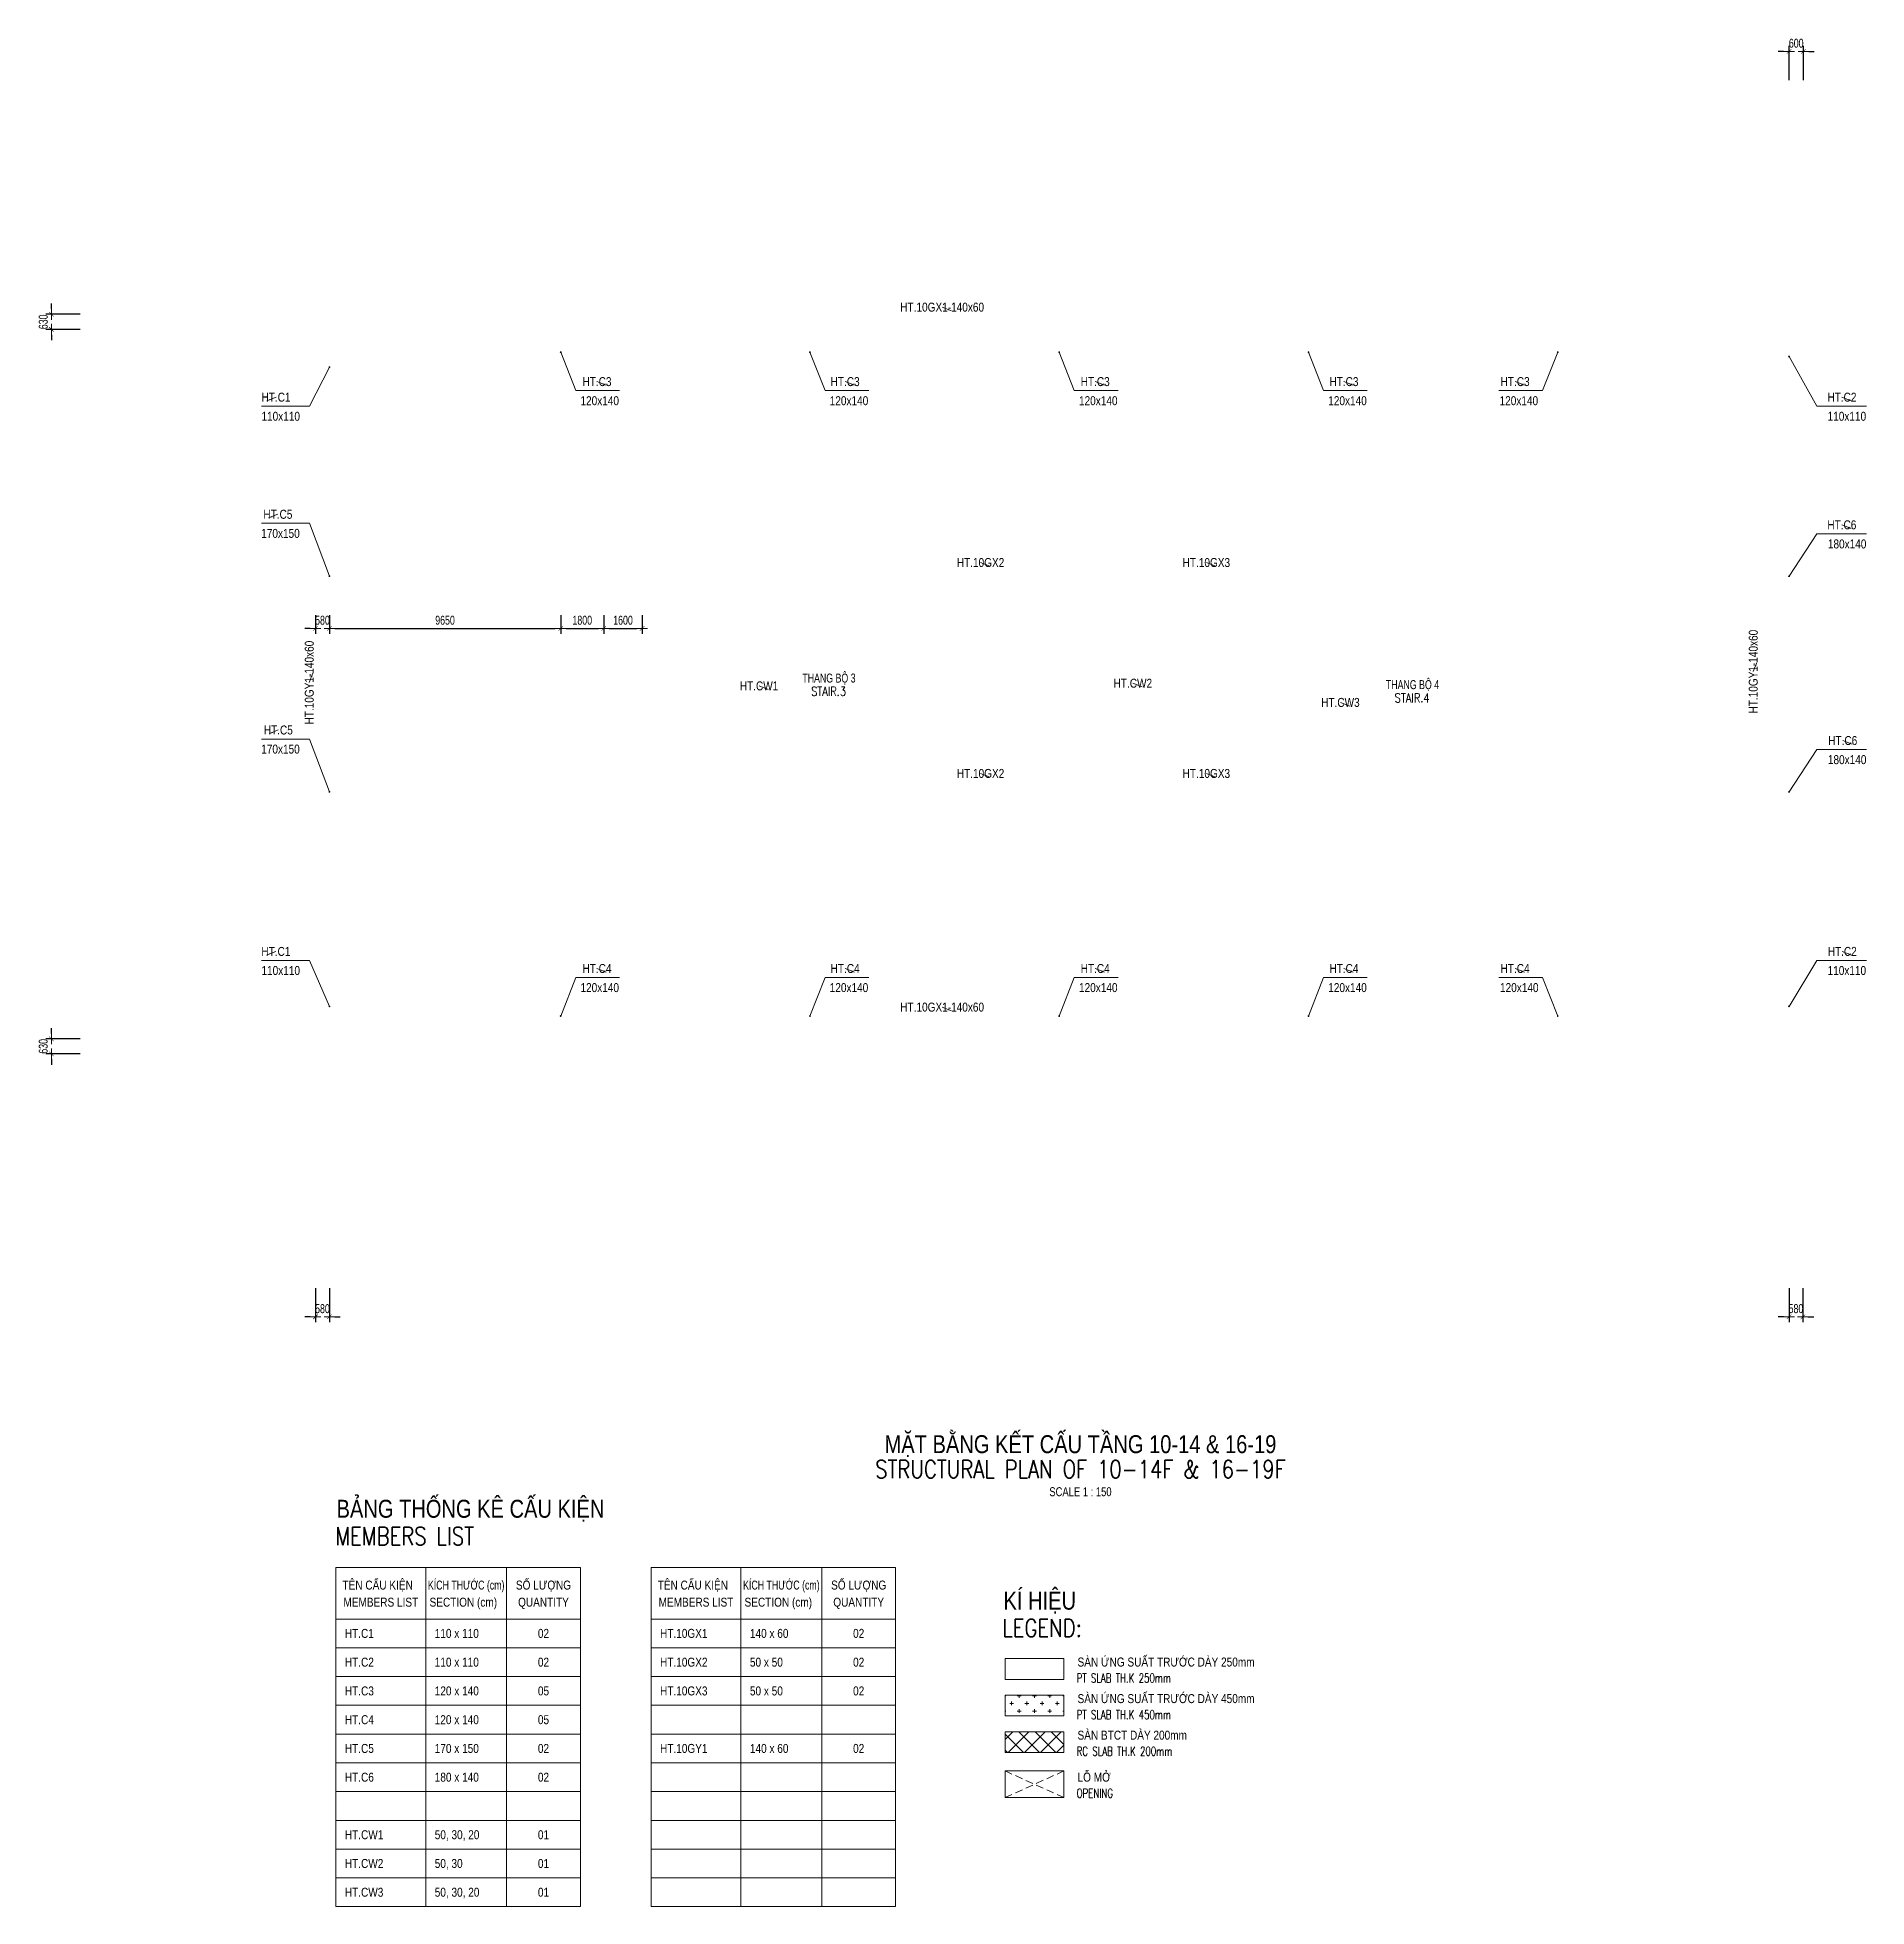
# Model space of a CAD drawing. Header units: millimetres. Extents: x 118516 to 194838, y -27310 to 50684.
import ezdxf
from ezdxf.enums import TextEntityAlignment as Align

# ---------------------------------------------------------------- set-up
doc = ezdxf.new("R2010")
doc.units = ezdxf.units.MM
doc.linetypes.add('DASHED2', pattern=[9.525, 6.35, -3.175])
doc.layers.get('Defpoints').update_dxf_attribs({"color": 151, "lineweight": 9})
for name, color, linetype, lineweight in [('$0$NDC_S_ANNO', 7, 'Continuous', 20), ('$0$NDC_S_DIM', 1, 'Continuous', 15), ('NDC_S_ANNO', 7, 'Continuous', 20), ('NDC_S_BEAM NAME', 7, 'Continuous', 9), ('NDC_S_COLUMN NAME', 7, 'Continuous', 9), ('NDC_S_DIM', 1, 'Continuous', 15), ('NDC_S_ENG TEXT', 2, 'Continuous', 20), ('NDC_S_ENG TITLE', 3, 'Continuous', 20), ('NDC_S_HATCH MATERIAL', 8, 'Continuous', 13), ('NDC_S_LEADER', 1, 'Continuous', 15), ('NDC_S_OPENING', 9, 'DASHED2', 13), ('NDC_S_SLAB', 2, 'Continuous', 20), ('NDC_S_TEXT SYMBOL', 7, 'Continuous', 20), ('NDC_S_VN TEXT', 7, 'Continuous', 20), ('NDC_S_VN TITLE', 6, 'Continuous', 35), ('NDC_Table', 3, 'Continuous', 20)]:
    doc.layers.add(name, color=color, linetype=linetype, lineweight=lineweight)
doc.styles.add('$0$ARIAL', font='arial.ttf', dxfattribs={"width": 0.8})
doc.styles.add('$0$NDC_DIM', font='', dxfattribs={"width": 0.75})
doc.styles.add('$0$NDC_EN TXT', font='romans.shx', dxfattribs={"width": 0.8})
doc.styles.add('NDC_ANNO', font='', dxfattribs={"width": 0.8})
doc.styles.add('NDC_BAR 2', font='romans.shx', dxfattribs={"width": 0.8})
doc.styles.add('NDC_DIM', font='', dxfattribs={"width": 0.75})
doc.styles.add('NDC_EN TXT', font='romans.shx', dxfattribs={"width": 0.8})
doc.styles.add('NDC_VIE TXT', font='arial.ttf', dxfattribs={"width": 0.8})
doc.styles.get('$0$NDC_DIM').set_extended_font_data('Dotum')
doc.styles.get('NDC_ANNO').set_extended_font_data('Dotum')
doc.styles.get('NDC_DIM').set_extended_font_data('Dotum')
doc.dimstyles.new('$0$NDC_dim_iso', dxfattribs={"dimtxt": 2.5, "dimasz": 1, "dimexe": 1.5, "dimexo": 2.5, "dimgap": 1, "dimtad": 1, "dimdec": 0, "dimzin": 0, "dimdsep": 46, "dimtxsty": '$0$NDC_DIM', "dimblk": '$0$DIMMARK', "dimcen": 0.09, "dimdle": 1.2, "dimclrd": 1, "dimclre": 1, "dimclrt": 3, "dimadec": 0, "dimazin": 0, "dimtfac": 1, "dimtdec": 0, "dimtix": 1, "dimtofl": 0, "dimtmove": 0, "dimatfit": 3, "dimfxl": 8, "dimfxlon": 1, "dimtolj": 1, "dimtzin": 0, "dimarcsym": 0})
doc.dimstyles.new('NDC_dim_150', dxfattribs={"dimscale": 150, "dimtxt": 2.5, "dimasz": 1.5, "dimexe": 1.5, "dimexo": 2.5, "dimgap": 1, "dimtad": 1, "dimdec": 0, "dimzin": 0, "dimdsep": 46, "dimtxsty": 'NDC_DIM', "dimblk": 'DIMMARK', "dimcen": 0.09, "dimdle": 1.2, "dimclrd": 1, "dimclre": 1, "dimclrt": 3, "dimadec": 0, "dimazin": 0, "dimtfac": 1, "dimtdec": 0, "dimtix": 1, "dimtofl": 0, "dimtmove": 0, "dimatfit": 3, "dimfxl": 8, "dimfxlon": 1, "dimtolj": 1, "dimtzin": 0, "dimarcsym": 0})
doc.dimstyles.new('NDC_dim_200', dxfattribs={"dimscale": 200, "dimtxt": 2.5, "dimasz": 1.5, "dimexe": 1.5, "dimexo": 2.5, "dimgap": 1, "dimtad": 1, "dimdec": 0, "dimzin": 0, "dimdsep": 46, "dimtxsty": 'NDC_DIM', "dimblk": 'DIMMARK', "dimcen": 0.09, "dimdle": 1.2, "dimclrd": 1, "dimclre": 1, "dimclrt": 3, "dimadec": 0, "dimazin": 0, "dimtfac": 1, "dimtdec": 0, "dimtix": 1, "dimtofl": 0, "dimtmove": 0, "dimatfit": 3, "dimfxl": 6, "dimfxlon": 1, "dimtolj": 1, "dimtzin": 0, "dimarcsym": 0})

# ---------------------------------------------------------------- blocks, each defined once
blk = doc.blocks.new('Drawing name_symbol')
at = {"layer": 'NDC_S_ENG TITLE', "style": 'NDC_EN TXT', "width": 0.8}
blk.add_attdef('SECTDET1', text='', height=5, dxfattribs=at).set_placement((0, 1.01), align=Align.CENTER)
at = {"layer": 'NDC_S_TEXT SYMBOL', "lineweight": 25, "style": 'NDC_ANNO', "width": 0.8}
blk.add_attdef('SSCALE', text='', height=2.5, dxfattribs=at).set_placement((0, -4), align=Align.CENTER)
at = {"layer": 'NDC_S_VN TITLE', "style": 'NDC_VIE TXT', "width": 0.8}
blk.add_attdef('SECTDET2', text='', height=5, dxfattribs=at).set_placement((0, 7.97), align=Align.CENTER)
blk = doc.blocks.new('$0$DIMMARK')
at = {"layer": '$0$NDC_S_DIM', "color": 1}
blk.add_line((-1.5, 0), (1, 0), dxfattribs=at)
at = {"layer": '$0$NDC_S_DIM', "color": 2, "const_width": 0.1}
blk.add_lwpolyline([(-0.42, -0.42), (0.42, 0.42)], dxfattribs=at)
blk = doc.blocks.new('DIMMARK')
at = {"layer": 'NDC_S_DIM', "color": 1}
blk.add_line((-1.5, 0), (1, 0), dxfattribs=at)
at = {"layer": 'NDC_S_DIM', "color": 2, "const_width": 0.1}
blk.add_lwpolyline([(-0.42, -0.42), (0.42, 0.42)], dxfattribs=at)
blk = doc.blocks.new('*D11')
at = {"layer": 'Defpoints', "color": 0, "ltscale": 100, "transparency": 16777216}
for p in [(130120, 26946), (130700, 26946), (130700, 26025)]:
    blk.add_point(p, dxfattribs=at)
at = {"layer": 'NDC_S_DIM', "color": 1, "lineweight": -2, "ltscale": 100, "transparency": 16777216}
for p, q in [((130120, 26571), (130120, 25800)), ((130700, 26571), (130700, 25800)), ((129895, 26025), (129670, 26025)), ((130925, 26025), (131150, 26025))]:
    blk.add_line(p, q, dxfattribs=at)
at = {"layer": 'NDC_S_DIM', "color": 1, "lineweight": -2, "ltscale": 100, "transparency": 16777216, "xscale": 225, "yscale": 225, "zscale": 225}
blk.add_blockref('DIMMARK', (130120, 26025), dxfattribs=at)
at = {"layer": 'NDC_S_DIM', "color": 1, "lineweight": -2, "ltscale": 100, "transparency": 16777216, "xscale": 225, "yscale": 225, "zscale": 225, "rotation": 180}
blk.add_blockref('DIMMARK', (130700, 26025), dxfattribs=at)
at = {"layer": 'NDC_S_DIM', "color": 3, "ltscale": 100, "transparency": 16777216, "insert": (130410, 26363), "char_height": 375, "attachment_point": 5, "style": 'NDC_DIM'}
blk.add_mtext('\\A1;580', dxfattribs=at)
blk = doc.blocks.new('*D12')
at = {"layer": 'Defpoints', "color": 0, "ltscale": 100, "transparency": 16777216}
for p in [(130700, 26946), (140350, 26946), (140350, 26025)]:
    blk.add_point(p, dxfattribs=at)
at = {"layer": 'NDC_S_DIM', "color": 1, "lineweight": -2, "ltscale": 100, "transparency": 16777216}
for p, q in [((130700, 26571), (130700, 25800)), ((140350, 26571), (140350, 25800)), ((130925, 26025), (140125, 26025))]:
    blk.add_line(p, q, dxfattribs=at)
at = {"layer": 'NDC_S_DIM', "color": 1, "lineweight": -2, "ltscale": 100, "transparency": 16777216, "xscale": 225, "yscale": 225, "zscale": 225, "rotation": 180}
blk.add_blockref('DIMMARK', (130700, 26025), dxfattribs=at)
at = {"layer": 'NDC_S_DIM', "color": 1, "lineweight": -2, "ltscale": 100, "transparency": 16777216, "xscale": 225, "yscale": 225, "zscale": 225}
blk.add_blockref('DIMMARK', (140350, 26025), dxfattribs=at)
at = {"layer": 'NDC_S_DIM', "color": 3, "ltscale": 100, "transparency": 16777216, "insert": (135525, 26363), "char_height": 375, "attachment_point": 5, "style": 'NDC_DIM'}
blk.add_mtext('\\A1;9650', dxfattribs=at)
blk = doc.blocks.new('*D13')
at = {"layer": 'Defpoints', "color": 0, "ltscale": 100, "transparency": 16777216}
for p in [(140350, 26946), (142150, 26946), (142150, 26025)]:
    blk.add_point(p, dxfattribs=at)
at = {"layer": 'NDC_S_DIM', "color": 1, "lineweight": -2, "ltscale": 100, "transparency": 16777216}
for p, q in [((140350, 26571), (140350, 25800)), ((142150, 26571), (142150, 25800)), ((140575, 26025), (141925, 26025))]:
    blk.add_line(p, q, dxfattribs=at)
at = {"layer": 'NDC_S_DIM', "color": 1, "lineweight": -2, "ltscale": 100, "transparency": 16777216, "xscale": 225, "yscale": 225, "zscale": 225, "rotation": 180}
blk.add_blockref('DIMMARK', (140350, 26025), dxfattribs=at)
at = {"layer": 'NDC_S_DIM', "color": 1, "lineweight": -2, "ltscale": 100, "transparency": 16777216, "xscale": 225, "yscale": 225, "zscale": 225}
blk.add_blockref('DIMMARK', (142150, 26025), dxfattribs=at)
at = {"layer": 'NDC_S_DIM', "color": 3, "ltscale": 100, "transparency": 16777216, "insert": (141250, 26363), "char_height": 375, "attachment_point": 5, "style": 'NDC_DIM'}
blk.add_mtext('\\A1;1800', dxfattribs=at)
blk = doc.blocks.new('*D14')
at = {"layer": 'Defpoints', "color": 0, "ltscale": 100, "transparency": 16777216}
for p in [(142150, 26946), (143750, 26946), (143750, 26025)]:
    blk.add_point(p, dxfattribs=at)
at = {"layer": 'NDC_S_DIM', "color": 1, "lineweight": -2, "ltscale": 100, "transparency": 16777216}
for p, q in [((142150, 26571), (142150, 25800)), ((143750, 26571), (143750, 25800)), ((142375, 26025), (143525, 26025))]:
    blk.add_line(p, q, dxfattribs=at)
at = {"layer": 'NDC_S_DIM', "color": 1, "lineweight": -2, "ltscale": 100, "transparency": 16777216, "xscale": 225, "yscale": 225, "zscale": 225, "rotation": 180}
blk.add_blockref('DIMMARK', (142150, 26025), dxfattribs=at)
at = {"layer": 'NDC_S_DIM', "color": 1, "lineweight": -2, "ltscale": 100, "transparency": 16777216, "xscale": 225, "yscale": 225, "zscale": 225}
blk.add_blockref('DIMMARK', (143750, 26025), dxfattribs=at)
at = {"layer": 'NDC_S_DIM', "color": 3, "ltscale": 100, "transparency": 16777216, "insert": (142950, 26363), "char_height": 375, "attachment_point": 5, "style": 'NDC_DIM'}
blk.add_mtext('\\A1;1600', dxfattribs=at)
blk = doc.blocks.new('*D15')
at = {"layer": 'Defpoints', "color": 0, "ltscale": 100, "transparency": 16777216}
for p in [(119100, 8900), (135639, 8900), (133335, 8270)]:
    blk.add_point(p, dxfattribs=at)
at = {"layer": 'NDC_S_DIM', "color": 1, "lineweight": -2, "ltscale": 100, "transparency": 16777216}
for p, q in [((120300, 8900), (118875, 8900)), ((119100, 9125), (119100, 9350)), ((120300, 8270), (118875, 8270)), ((119100, 8045), (119100, 7820))]:
    blk.add_line(p, q, dxfattribs=at)
at = {"layer": 'NDC_S_DIM', "color": 1, "lineweight": -2, "ltscale": 100, "transparency": 16777216, "xscale": 225, "yscale": 225, "zscale": 225}
for p, rotation in [((119100, 8900), 270), ((119100, 8270), 90)]:
    blk.add_blockref('DIMMARK', p, dxfattribs=dict(at, rotation=rotation))
at = {"layer": 'NDC_S_DIM', "color": 3, "ltscale": 100, "transparency": 16777216, "insert": (118762, 8585), "char_height": 375, "attachment_point": 5, "rotation": 90, "style": 'NDC_DIM'}
blk.add_mtext('\\A1;630', dxfattribs=at)
blk = doc.blocks.new('*D16')
at = {"layer": 'Defpoints', "color": 0, "ltscale": 100, "transparency": 16777216}
for p in [(134292, 39130), (119100, 38500), (135374, 38500)]:
    blk.add_point(p, dxfattribs=at)
at = {"layer": 'NDC_S_DIM', "color": 1, "lineweight": -2, "ltscale": 100, "transparency": 16777216}
for p, q in [((120300, 39130), (118875, 39130)), ((119100, 39355), (119100, 39580)), ((120300, 38500), (118875, 38500)), ((119100, 38275), (119100, 38050))]:
    blk.add_line(p, q, dxfattribs=at)
at = {"layer": 'NDC_S_DIM', "color": 1, "lineweight": -2, "ltscale": 100, "transparency": 16777216, "xscale": 225, "yscale": 225, "zscale": 225}
for p, rotation in [((119100, 39130), 270), ((119100, 38500), 90)]:
    blk.add_blockref('DIMMARK', p, dxfattribs=dict(at, rotation=rotation))
at = {"layer": 'NDC_S_DIM', "color": 3, "ltscale": 100, "transparency": 16777216, "insert": (118762, 38815), "char_height": 375, "attachment_point": 5, "rotation": 90, "style": 'NDC_DIM'}
blk.add_mtext('\\A1;630', dxfattribs=at)
blk = doc.blocks.new('*D17')
at = {"layer": 'Defpoints', "color": 0, "ltscale": 100, "transparency": 16777216}
for p in [(191600, 50100), (191600, 45509), (192200, 35633)]:
    blk.add_point(p, dxfattribs=at)
at = {"layer": 'NDC_S_DIM', "color": 1, "lineweight": -2, "ltscale": 100, "transparency": 16777216}
for p, q in [((191375, 50100), (191150, 50100)), ((191600, 48900), (191600, 50325)), ((192200, 48900), (192200, 50325)), ((192425, 50100), (192650, 50100))]:
    blk.add_line(p, q, dxfattribs=at)
at = {"layer": 'NDC_S_DIM', "color": 1, "lineweight": -2, "ltscale": 100, "transparency": 16777216, "xscale": 225, "yscale": 225, "zscale": 225}
blk.add_blockref('DIMMARK', (191600, 50100), dxfattribs=at)
at = {"layer": 'NDC_S_DIM', "color": 1, "lineweight": -2, "ltscale": 100, "transparency": 16777216, "xscale": 225, "yscale": 225, "zscale": 225, "rotation": 180}
blk.add_blockref('DIMMARK', (192200, 50100), dxfattribs=at)
at = {"layer": 'NDC_S_DIM', "color": 3, "ltscale": 100, "transparency": 16777216, "insert": (191900, 50438), "char_height": 375, "attachment_point": 5, "style": 'NDC_DIM'}
blk.add_mtext('\\A1;600', dxfattribs=at)
blk = doc.blocks.new('*D18')
at = {"layer": 'Defpoints', "color": 0, "ltscale": 100, "transparency": 16777216}
for p in [(191600, 14505), (192180, 14550), (191600, -2700)]:
    blk.add_point(p, dxfattribs=at)
at = {"layer": 'NDC_S_DIM', "color": 1, "lineweight": -2, "ltscale": 100, "transparency": 16777216}
for p, q in [((191600, -1500), (191600, -2925)), ((192180, -1500), (192180, -2925)), ((191375, -2700), (191150, -2700)), ((192405, -2700), (192630, -2700))]:
    blk.add_line(p, q, dxfattribs=at)
at = {"layer": 'NDC_S_DIM', "color": 1, "lineweight": -2, "ltscale": 100, "transparency": 16777216, "xscale": 225, "yscale": 225, "zscale": 225}
blk.add_blockref('DIMMARK', (191600, -2700), dxfattribs=at)
at = {"layer": 'NDC_S_DIM', "color": 1, "lineweight": -2, "ltscale": 100, "transparency": 16777216, "xscale": 225, "yscale": 225, "zscale": 225, "rotation": 180}
blk.add_blockref('DIMMARK', (192180, -2700), dxfattribs=at)
at = {"layer": 'NDC_S_DIM', "color": 3, "ltscale": 100, "transparency": 16777216, "insert": (191890, -2362), "char_height": 375, "attachment_point": 5, "style": 'NDC_DIM'}
blk.add_mtext('\\A1;580', dxfattribs=at)
blk = doc.blocks.new('*D21')
at = {"layer": 'Defpoints', "color": 0, "ltscale": 100, "transparency": 16777216}
for p in [(130120, 15453), (130700, 15242), (130700, -2700)]:
    blk.add_point(p, dxfattribs=at)
at = {"layer": 'NDC_S_DIM', "color": 1, "lineweight": -2, "ltscale": 100, "transparency": 16777216}
for p, q in [((130120, -1500), (130120, -2925)), ((130700, -1500), (130700, -2925)), ((129895, -2700), (129670, -2700)), ((130925, -2700), (131150, -2700))]:
    blk.add_line(p, q, dxfattribs=at)
at = {"layer": 'NDC_S_DIM', "color": 1, "lineweight": -2, "ltscale": 100, "transparency": 16777216, "xscale": 225, "yscale": 225, "zscale": 225}
blk.add_blockref('DIMMARK', (130120, -2700), dxfattribs=at)
at = {"layer": 'NDC_S_DIM', "color": 1, "lineweight": -2, "ltscale": 100, "transparency": 16777216, "xscale": 225, "yscale": 225, "zscale": 225, "rotation": 180}
blk.add_blockref('DIMMARK', (130700, -2700), dxfattribs=at)
at = {"layer": 'NDC_S_DIM', "color": 3, "ltscale": 100, "transparency": 16777216, "insert": (130410, -2362), "char_height": 375, "attachment_point": 5, "style": 'NDC_DIM'}
blk.add_mtext('\\A1;580', dxfattribs=at)
blk = doc.blocks.new('*U10')
at = {"layer": '$0$NDC_S_ANNO', "ltscale": 0.8, "style": '$0$ARIAL', "width": 0.8, "flags": 1}
blk.add_attdef('CHU_THICH', text='', height=2.5, dxfattribs=at).set_placement((0, 0), align=Align.MIDDLE_CENTER)
at = {"layer": '$0$NDC_S_ANNO', "ltscale": 0.8, "style": '$0$ARIAL', "width": 0.8}
blk.add_attdef('TEN', text='', height=2.5, dxfattribs=at).set_placement((-2.58, 1.03), align=Align.MIDDLE_CENTER)
at = {"layer": 'Defpoints'}
blk.add_leader([(0, 0), (-2.58, 1.03)], dimstyle='$0$NDC_dim_iso', override={"dimgap": 0.625, "dimtad": 0}, dxfattribs=at)
blk = doc.blocks.new('Name col F6-F8')
at = {"layer": 'NDC_S_COLUMN NAME', "xscale": 150, "yscale": 150, "zscale": 150}
for p, values in [((11702, 27267), {'TEN': 'HT.C3'}), ((22056, 27267), {'TEN': 'HT.C3'}), ((32489, 27267), {'TEN': 'HT.C3'}), ((42867, 27267), {'TEN': 'HT.C3'}), ((50009, 27267), {'TEN': 'HT.C3'}), ((63645, 26617), {'TEN': 'HT.C2'}), ((63642, 21290), {'TEN': 'HT.C6'}), ((63679, 12290), {'TEN': 'HT.C6'}), ((11702, 2778), {'TEN': 'HT.C4'}), ((22056, 2778), {'TEN': 'HT.C4'}), ((32489, 2778), {'TEN': 'HT.C4'}), ((42867, 2778), {'TEN': 'HT.C4'}), ((50009, 2778), {'TEN': 'HT.C4'}), ((63658, 3492), {'TEN': 'HT.C2'})]:
    blk.add_blockref('*U10', p, dxfattribs=at).add_auto_attribs(values)
at = {"layer": 'NDC_S_COLUMN NAME'}
ref = blk.add_blockref('*U10', (-2464, 26617), dxfattribs=dict(at, xscale=-150, yscale=150, zscale=150))
ref.add_attrib('TEN', 'HT.C1', dxfattribs={"layer": '$0$NDC_S_ANNO', "ltscale": 0.8, "height": 375, "style": '$0$ARIAL', "width": 0.8}).set_placement((-2077, 26771), align=Align.MIDDLE_CENTER)
ref = blk.add_blockref('*U10', (-2386, 21731), dxfattribs=dict(at, xscale=-150, yscale=150, zscale=150))
ref.add_attrib('TEN', 'HT.C5', dxfattribs={"layer": '$0$NDC_S_ANNO', "ltscale": 0.8, "height": 375, "style": '$0$ARIAL', "width": 0.8}).set_placement((-1999, 21885), align=Align.MIDDLE_CENTER)
ref = blk.add_blockref('*U10', (-2370, 12731), dxfattribs=dict(at, xscale=-150, yscale=150, zscale=150))
ref.add_attrib('TEN', 'HT.C5', dxfattribs={"layer": '$0$NDC_S_ANNO', "ltscale": 0.8, "height": 375, "style": '$0$ARIAL', "width": 0.8}).set_placement((-1983, 12885), align=Align.MIDDLE_CENTER)
ref = blk.add_blockref('*U10', (-2469, 3492), dxfattribs=dict(at, xscale=-150, yscale=150, zscale=150))
ref.add_attrib('TEN', 'HT.C1', dxfattribs={"layer": '$0$NDC_S_ANNO', "ltscale": 0.8, "height": 375, "style": '$0$ARIAL', "width": 0.8}).set_placement((-2082, 3646), align=Align.MIDDLE_CENTER)
at = {"layer": 'NDC_S_COLUMN NAME', "style": 'NDC_VIE TXT', "width": 0.8}
for s, p in [('120x140', (10625, 26437)), ('120x140', (21025, 26437)), ('120x140', (31425, 26437)), ('120x140', (41825, 26437)), ('120x140', (48974, 26437)), ('110x110', (-2685, 25787)), ('110x110', (62660, 25787)), ('170x150', (-2695, 20901)), ('180x140', (62671, 20460)), ('170x150', (-2695, 11901)), ('180x140', (62671, 11460)), ('110x110', (-2684, 2662)), ('110x110', (62659, 2662)), ('120x140', (10625, 1949)), ('120x140', (21025, 1949)), ('120x140', (31425, 1949)), ('120x140', (41825, 1949)), ('120x140', (48991, 1949))]:
    blk.add_text(s, height=375, dxfattribs=at).set_placement(p)
at = {"layer": 'NDC_S_LEADER', "ltscale": 100}
for points in [[(9800, 28650), (10431, 27044), (12254, 27044)], [(20200, 28650), (20831, 27044), (22654, 27044)], [(30600, 28650), (31231, 27044), (33054, 27044)], [(41000, 28650), (41631, 27044), (43454, 27044)], [(51400, 28650), (50769, 27044), (48946, 27044)], [(61050, 28469), (62215, 26394), (64288, 26394)], [(150, 28028), (-681, 26394), (-2679, 26394)], [(150, 19300), (-681, 21508), (-2679, 21508)], [(61050, 19300), (62215, 21067), (64288, 21067)], [(150, 10300), (-681, 12508), (-2679, 12508)], [(61050, 10300), (62215, 12067), (64288, 12067)], [(150, 1353), (-681, 3269), (-2679, 3269)], [(61050, 1353), (62215, 3269), (64288, 3269)], [(9800, 950), (10431, 2556), (12254, 2556)], [(20200, 950), (20831, 2556), (22654, 2556)], [(30600, 950), (31231, 2556), (33054, 2556)], [(41000, 950), (41631, 2556), (43454, 2556)], [(51400, 950), (50769, 2556), (48946, 2556)]]:
    blk.add_leader(points, dimstyle='NDC_dim_200', override={"dimgap": 1, "dimtad": 0, "dimldrblk": 'DotSmall'}, dxfattribs=at)

msp = doc.modelspace()

# ---------------------------------------------------------------- hatches: boundary and pattern name
at = {"layer": 'NDC_S_HATCH MATERIAL', "ltscale": 100}
h = msp.add_hatch(dxfattribs=at)
h.set_pattern_fill('CROSS', color=256, scale=50)
h.set_pattern_definition([(0, (-45067.75, -10259.27), (317.5, 317.5), [158.75, -476.25]), (90, (-44988.37, -10338.65), (-317.5, 317.5), [158.75, -476.25])])
h.paths.add_polyline_path([(158890.1, -18490.2), (158890.1, -19354.3), (161348.4, -19354.3), (161348.4, -18490.2)])
h = msp.add_hatch(dxfattribs=at)
h.set_pattern_fill('ANSI37', color=256, scale=150)
h.set_pattern_definition([(45, (-36989.9, -16184.8), (-336.7596, 336.7596), []), (135, (-36989.9, -16184.8), (-336.7596, -336.7596), [])])
h.paths.add_polyline_path([(158890.1, -20016.2), (158890.1, -20880.3), (161348.4, -20880.3), (161348.4, -20016.2)])

# ---------------------------------------------------------------- linework, layer by layer
at = {"layer": 'NDC_S_OPENING', "ltscale": 50}
for p, q in [((158890.1, -21649.7), (161348.4, -22757.9)), ((158890.1, -22757.9), (161348.4, -21649.7))]:
    msp.add_line(p, q, dxfattribs=at)
at = {"layer": 'NDC_S_SLAB'}
for points in [[(158890.1, -16964.2), (161348.4, -16964.2), (161348.4, -17828.3), (158890.1, -17828.3)], [(158890.1, -18490.2), (161348.4, -18490.2), (161348.4, -19354.3), (158890.1, -19354.3)], [(158890.1, -20016.2), (161348.4, -20016.2), (161348.4, -20880.3), (158890.1, -20880.3)], [(158890.1, -21649.7), (161348.4, -21649.7), (161348.4, -22757.9), (158890.1, -22757.9)]]:
    msp.add_lwpolyline(points, close=True, dxfattribs=at)
at = {"layer": 'NDC_Table'}
for p, q in [((130969.8, -13165.8), (130969.8, -27310)), ((130969.8, -13165.8), (141169.8, -13165.8)), ((134719.8, -13165.8), (134719.8, -27310)), ((138094.8, -13165.8), (138094.8, -27310)), ((141169.8, -13165.8), (141169.8, -27310)), ((144120.8, -13165.8), (144120.8, -27310)), ((144120.8, -13165.8), (154320.8, -13165.8)), ((147870.8, -13165.8), (147870.8, -27310)), ((151245.8, -13165.8), (151245.8, -27310)), ((154320.8, -13165.8), (154320.8, -27310)), ((130969.8, -15310), (141169.8, -15310)), ((144120.8, -15310), (154320.8, -15310)), ((130969.8, -16510), (141169.8, -16510)), ((144120.8, -16510), (154320.8, -16510)), ((130969.8, -17710), (141169.8, -17710)), ((144120.8, -17710), (154320.8, -17710)), ((130969.8, -18910), (141169.8, -18910)), ((144120.8, -18910), (154320.8, -18910)), ((130969.8, -20110), (141169.8, -20110)), ((144120.8, -20110), (154320.8, -20110)), ((130969.8, -21310), (141169.8, -21310)), ((144120.8, -21310), (154320.8, -21310)), ((130969.8, -22510), (141169.8, -22510)), ((144120.8, -22510), (154320.8, -22510)), ((130969.8, -23710), (141169.8, -23710)), ((144120.8, -23710), (154320.8, -23710)), ((130969.8, -24910), (141169.8, -24910)), ((144120.8, -24910), (154320.8, -24910)), ((130969.8, -26110), (141169.8, -26110)), ((144120.8, -26110), (154320.8, -26110)), ((130969.8, -27310), (141169.8, -27310)), ((144120.8, -27310), (154320.8, -27310))]:
    msp.add_line(p, q, dxfattribs=at)

# ---------------------------------------------------------------- block references
at = {"layer": 'NDC_S_ANNO', "xscale": 150, "yscale": 150, "zscale": 150}
msp.add_blockref('Drawing name_symbol', (162036.3, -9585.1), dxfattribs=at).add_auto_attribs({'SECTDET1': 'STRUCTURAL PLAN OF 10-14F & 16-19F', 'SECTDET2': 'MẶT BẰNG KẾT CẤU TẦNG 10-14 & 16-19', 'SSCALE': 'SCALE 1 : 150'})
at = {"layer": 'NDC_S_BEAM NAME', "xscale": 150, "yscale": 150, "zscale": 150}
for p, values in [((156653.8, 39273.2), {'TEN': 'HT.10GX1-140x60'}), ((158255.2, 28617.2), {'TEN': 'HT.10GX2'}), ((167677.2, 28617.2), {'TEN': 'HT.10GX3'}), ((149013.2, 23470.3), {'TEN': 'HT.CW1'}), ((164610.2, 23581.2), {'TEN': 'HT.CW2'}), ((173269.9, 22781), {'TEN': 'HT.CW3'}), ((158255.2, 19817.2), {'TEN': 'HT.10GX2'}), ((167677.2, 19817.2), {'TEN': 'HT.10GX3'}), ((156653.8, 10067.2), {'TEN': 'HT.10GX1-140x60'})]:
    msp.add_blockref('*U10', p, dxfattribs=at).add_auto_attribs(values)
at = {"layer": 'NDC_S_BEAM NAME', "xscale": 150, "yscale": 150, "zscale": 150, "rotation": 90}
for p in [(190261.7, 24606.3), (130013.6, 24149.1)]:
    msp.add_blockref('*U10', p, dxfattribs=at).add_auto_attribs({'TEN': 'HT.10GY1-140x60'})
at = {"layer": 'NDC_S_VN TEXT'}
msp.add_blockref('Name col F6-F8', (130550, 8900), dxfattribs=at)

# ---------------------------------------------------------------- texts
at = {"layer": 'NDC_S_ENG TEXT', "style": '$0$NDC_EN TXT'}
for s, height, width, p in [('LEGEND:', 750, 0.8, (158775.7, -16059.5)), ('PT SLAB TH.K 250mm', 375, 0.7, (161877.2, -17961)), ('PT SLAB TH.K 450mm', 375, 0.7, (161877.2, -19487)), ('RC SLAB TH.K 200mm', 375, 0.7, (161877.2, -21013)), ('OPENING', 375, 0.7, (161877.2, -22764.4))]:
    msp.add_text(s, height=height, dxfattribs=dict(at, width=width)).set_placement(p)
at = {"layer": 'NDC_S_ENG TITLE', "style": 'NDC_EN TXT', "width": 0.8}
msp.add_text('MEMBERS LIST', height=750, dxfattribs=at).set_placement((130947.9, -12225.5))
at = {"layer": 'NDC_S_VN TEXT'}
for s, style, width, p in [('THANG BỘ 3', 'NDC_VIE TXT', 0.7, (150433, 23763.7)), ('STAIR.3', 'NDC_BAR 2', 0.8, (150800.8, 23210.7)), ('THANG BỘ 4', 'NDC_VIE TXT', 0.7, (174780.8, 23488.9)), ('STAIR.4', 'NDC_BAR 2', 0.8, (175148.5, 22935.8)), ('SÀN ỨNG SUẤT TRƯỚC DÀY 250mm', 'NDC_VIE TXT', 0.8, (161915.5, -17292.2)), ('SÀN ỨNG SUẤT TRƯỚC DÀY 450mm', 'NDC_VIE TXT', 0.8, (161915.5, -18818.2)), ('SÀN BTCT DÀY 200mm', 'NDC_VIE TXT', 0.8, (161915.5, -20344.2)), ('LỖ MỞ', 'NDC_VIE TXT', 0.8, (161915.5, -22095.6))]:
    msp.add_text(s, height=375, dxfattribs=dict(at, style=style, width=width)).set_placement(p)
at = {"layer": 'NDC_S_VN TEXT', "style": 'NDC_VIE TXT', "width": 0.8}
for s, p in [('BẢNG THỐNG KÊ CẤU KIỆN', (130998.2, -10334.4)), ('KÍ HIỆU', (158825.9, -14168.4))]:
    msp.add_text(s, height=750, dxfattribs=at).set_placement(p, align=Align.TOP_LEFT)
at = {"layer": 'NDC_S_VN TEXT', "style": 'NDC_VIE TXT'}
for s, width, p in [('TÊN CẤU KIỆN', 0.8, (132713.5, -13893.7)), ('KÍCH THƯỚC (cm)', 0.7, (136407.3, -13893.7)), ('SỐ LƯỢNG', 0.8, (139632.3, -13893.7)), ('TÊN CẤU KIỆN', 0.8, (145864.5, -13893.7)), ('KÍCH THƯỚC (cm)', 0.7, (149558.3, -13893.7)), ('SỐ LƯỢNG', 0.8, (152783.3, -13893.7)), ('MEMBERS LIST', 0.8, (132844.8, -14607.1)), ('SECTION (cm)', 0.8, (136288.5, -14607.1)), ('QUANTITY', 0.8, (139632.3, -14607.1)), ('MEMBERS LIST', 0.8, (145995.8, -14607.1)), ('SECTION (cm)', 0.8, (149430.2, -14607.1)), ('QUANTITY', 0.8, (152783.3, -14607.1)), ('02', 0.8, (139632.3, -15910)), ('02', 0.8, (152783.3, -15910)), ('02', 0.8, (139632.3, -17110)), ('02', 0.8, (152783.3, -17110)), ('05', 0.8, (139632.3, -18310)), ('02', 0.8, (152783.3, -18310)), ('05', 0.8, (139632.3, -19510)), ('02', 0.8, (139632.3, -20710)), ('02', 0.8, (152783.3, -20710)), ('02', 0.8, (139632.3, -21910)), ('01', 0.8, (139632.3, -24310)), ('01', 0.8, (139632.3, -25510)), ('01', 0.8, (139632.3, -26710))]:
    msp.add_text(s, height=375, dxfattribs=dict(at, width=width)).set_placement(p, align=Align.MIDDLE_CENTER)
at = {"layer": 'NDC_S_VN TEXT', "style": 'NDC_VIE TXT', "width": 0.8}
for s, p in [('HT.C1', (131344.8, -15910)), ('110 x 110', (135094.8, -15910)), ('HT.10GX1', (144495.8, -15910)), ('140 x 60', (148245.8, -15910)), ('HT.C2', (131344.8, -17110)), ('110 x 110', (135094.8, -17110)), ('HT.10GX2', (144495.8, -17110)), ('50 x 50', (148245.8, -17110)), ('HT.C3', (131344.8, -18310)), ('120 x 140', (135094.8, -18310)), ('HT.10GX3', (144495.8, -18310)), ('50 x 50', (148245.8, -18310)), ('HT.C4', (131344.8, -19510)), ('120 x 140', (135094.8, -19510)), ('HT.C5', (131344.8, -20710)), ('170 x 150', (135094.8, -20710)), ('HT.10GY1', (144495.8, -20710)), ('140 x 60', (148245.8, -20710)), ('HT.C6', (131344.8, -21910)), ('180 x 140', (135094.8, -21910)), ('HT.CW1', (131344.8, -24310)), ('50, 30, 20', (135094.8, -24310)), ('HT.CW2', (131344.8, -25510)), ('50, 30', (135094.8, -25510)), ('HT.CW3', (131344.8, -26710)), ('50, 30, 20', (135094.8, -26710))]:
    msp.add_text(s, height=375, dxfattribs=at).set_placement(p, align=Align.MIDDLE_LEFT)

# ---------------------------------------------------------------- dimensions: what is measured, and where the dimension line sits
at = {"layer": 'NDC_S_DIM', "ltscale": 100}
for base, p1, p2, picture, middle in [((191600, 50100), (192200, 35632.8), (191600, 45508.8), '*D17', (191900, 50437.8)), ((130700, 26025.1), (130120, 26945.6), (130700, 26945.6), '*D11', (130410, 26362.9)), ((140350, 26025.1), (130700, 26945.6), (140350, 26945.6), '*D12', (135525, 26362.9)), ((142150, 26025.1), (140350, 26945.6), (142150, 26945.6), '*D13', (141250, 26362.9)), ((143750, 26025.1), (142150, 26945.6), (143750, 26945.6), '*D14', (142950, 26362.9)), ((130700, -2700), (130120, 15452.6), (130700, 15241.6), '*D21', (130410, -2362.2)), ((191600, -2700), (192180, 14549.7), (191600, 14505.2), '*D18', (191890, -2362.2))]:
    dim = msp.add_linear_dim(base=base, p1=p1, p2=p2, dimstyle='NDC_dim_150', dxfattribs=at)
    dim.commit()
    dim.dimension.update_dxf_attribs({"geometry": picture, "text_midpoint": middle})
for base, p1, p2, picture, middle in [((119100, 38500), (134292.1, 39130), (135374, 38500), '*D16', (118762.2, 38815)), ((119100, 8900), (133334.7, 8270), (135639.2, 8900), '*D15', (118762.2, 8585))]:
    dim = msp.add_linear_dim(base=base, p1=p1, p2=p2, angle=90, dimstyle='NDC_dim_150', dxfattribs=at)
    dim.commit()
    dim.dimension.update_dxf_attribs({"geometry": picture, "text_midpoint": middle})

doc.saveas('drawing.dxf')
